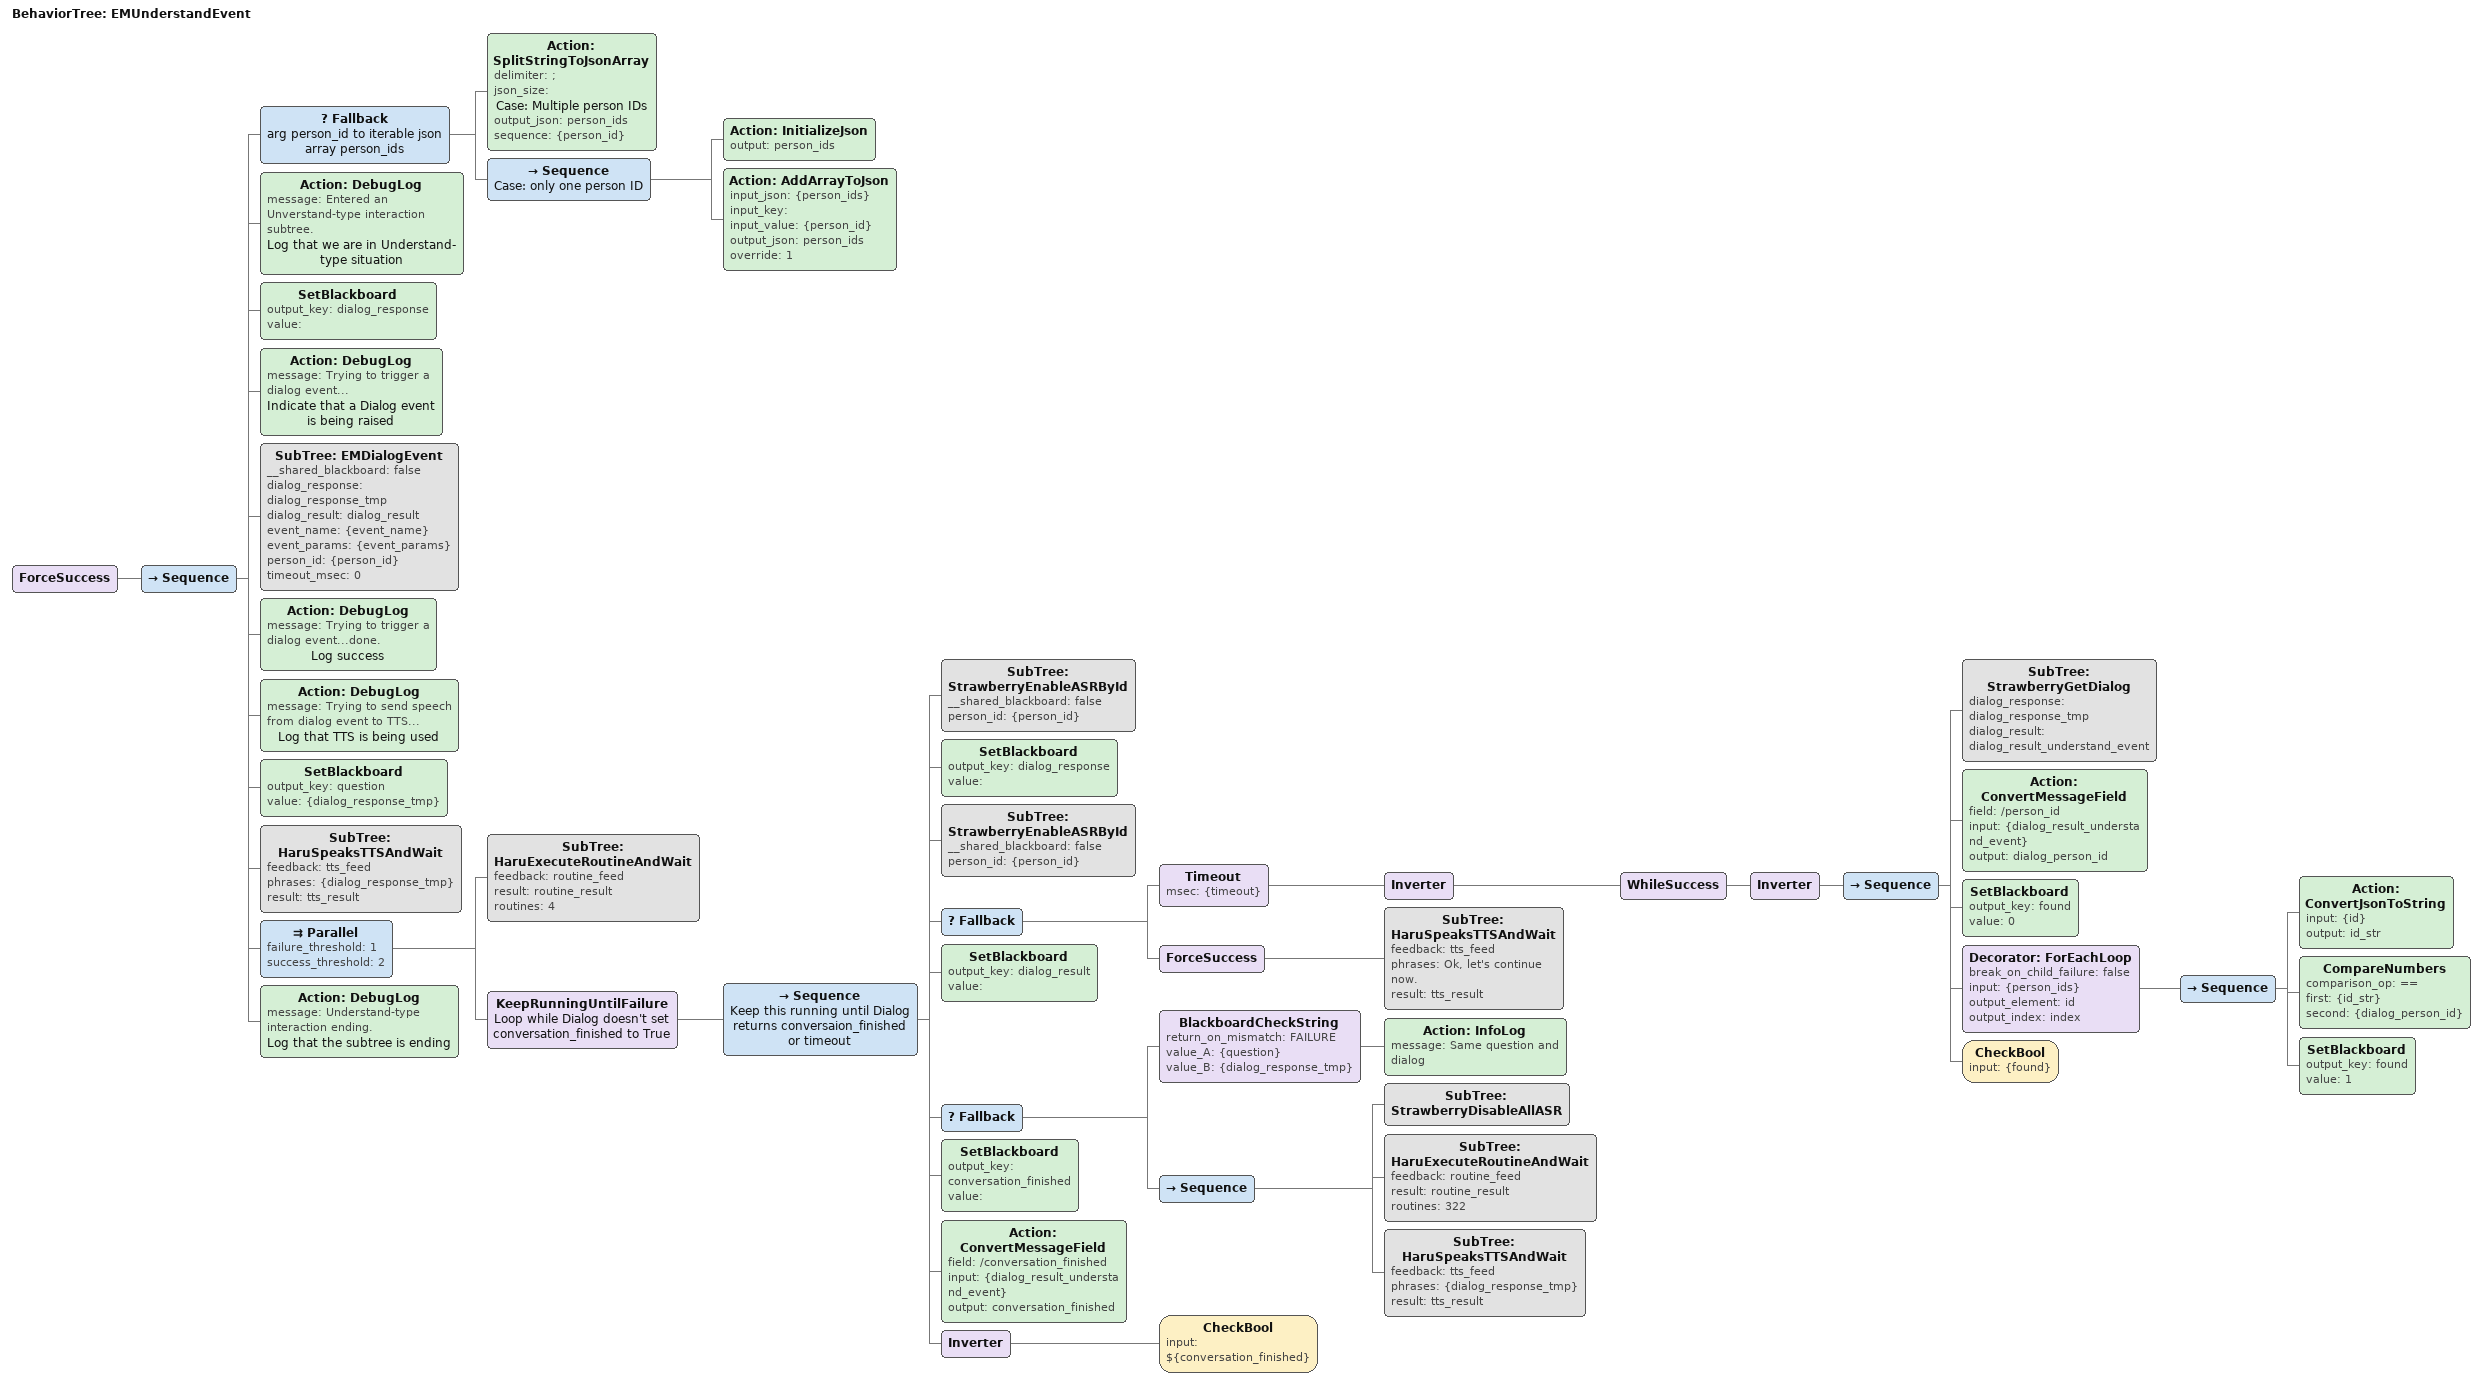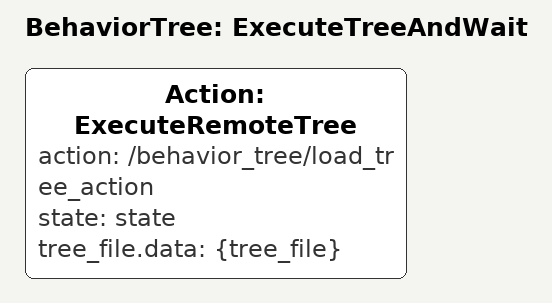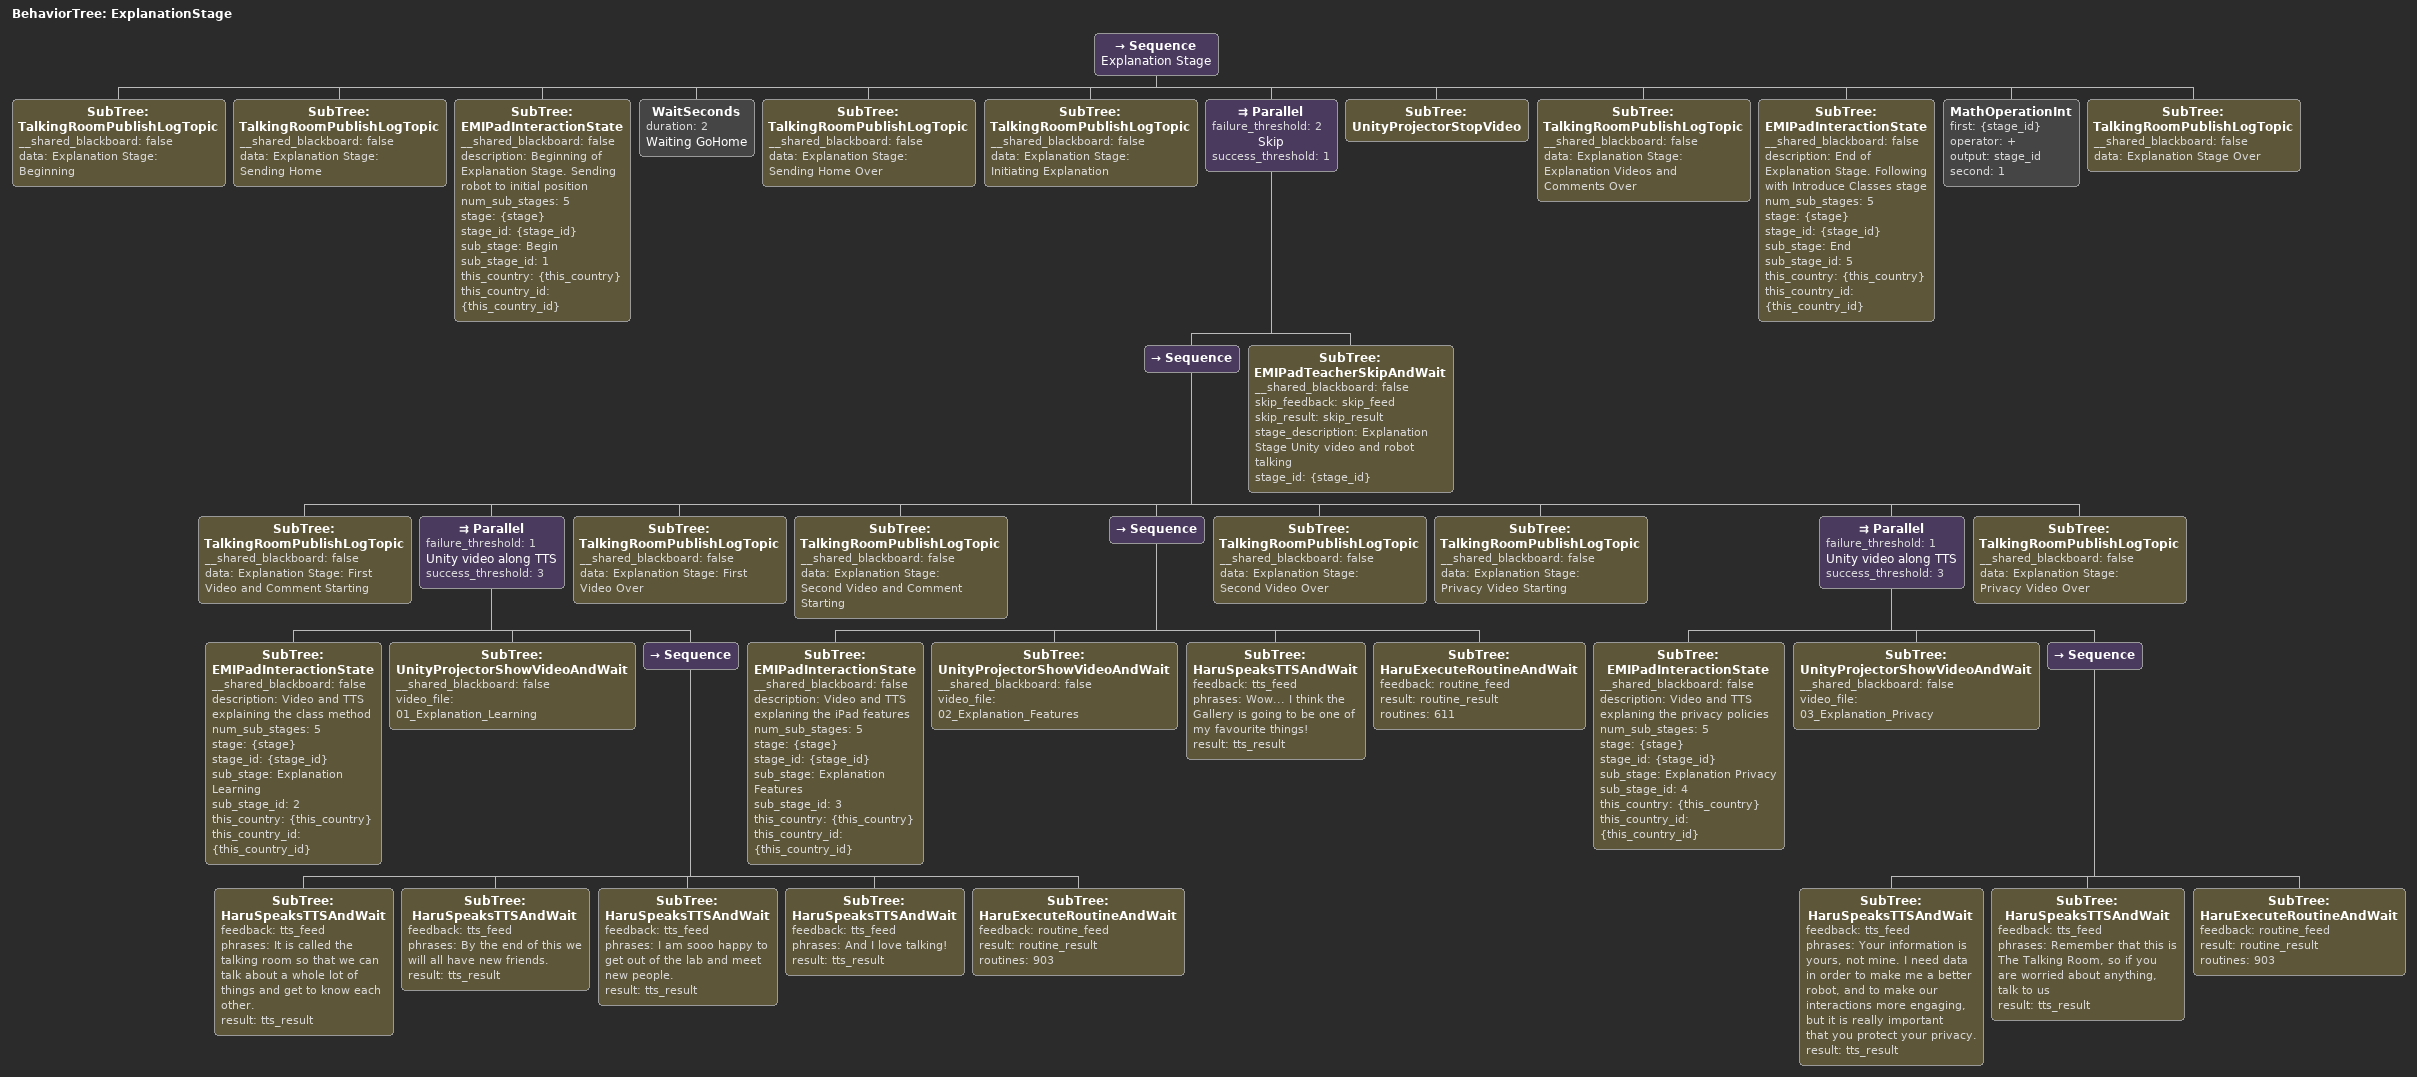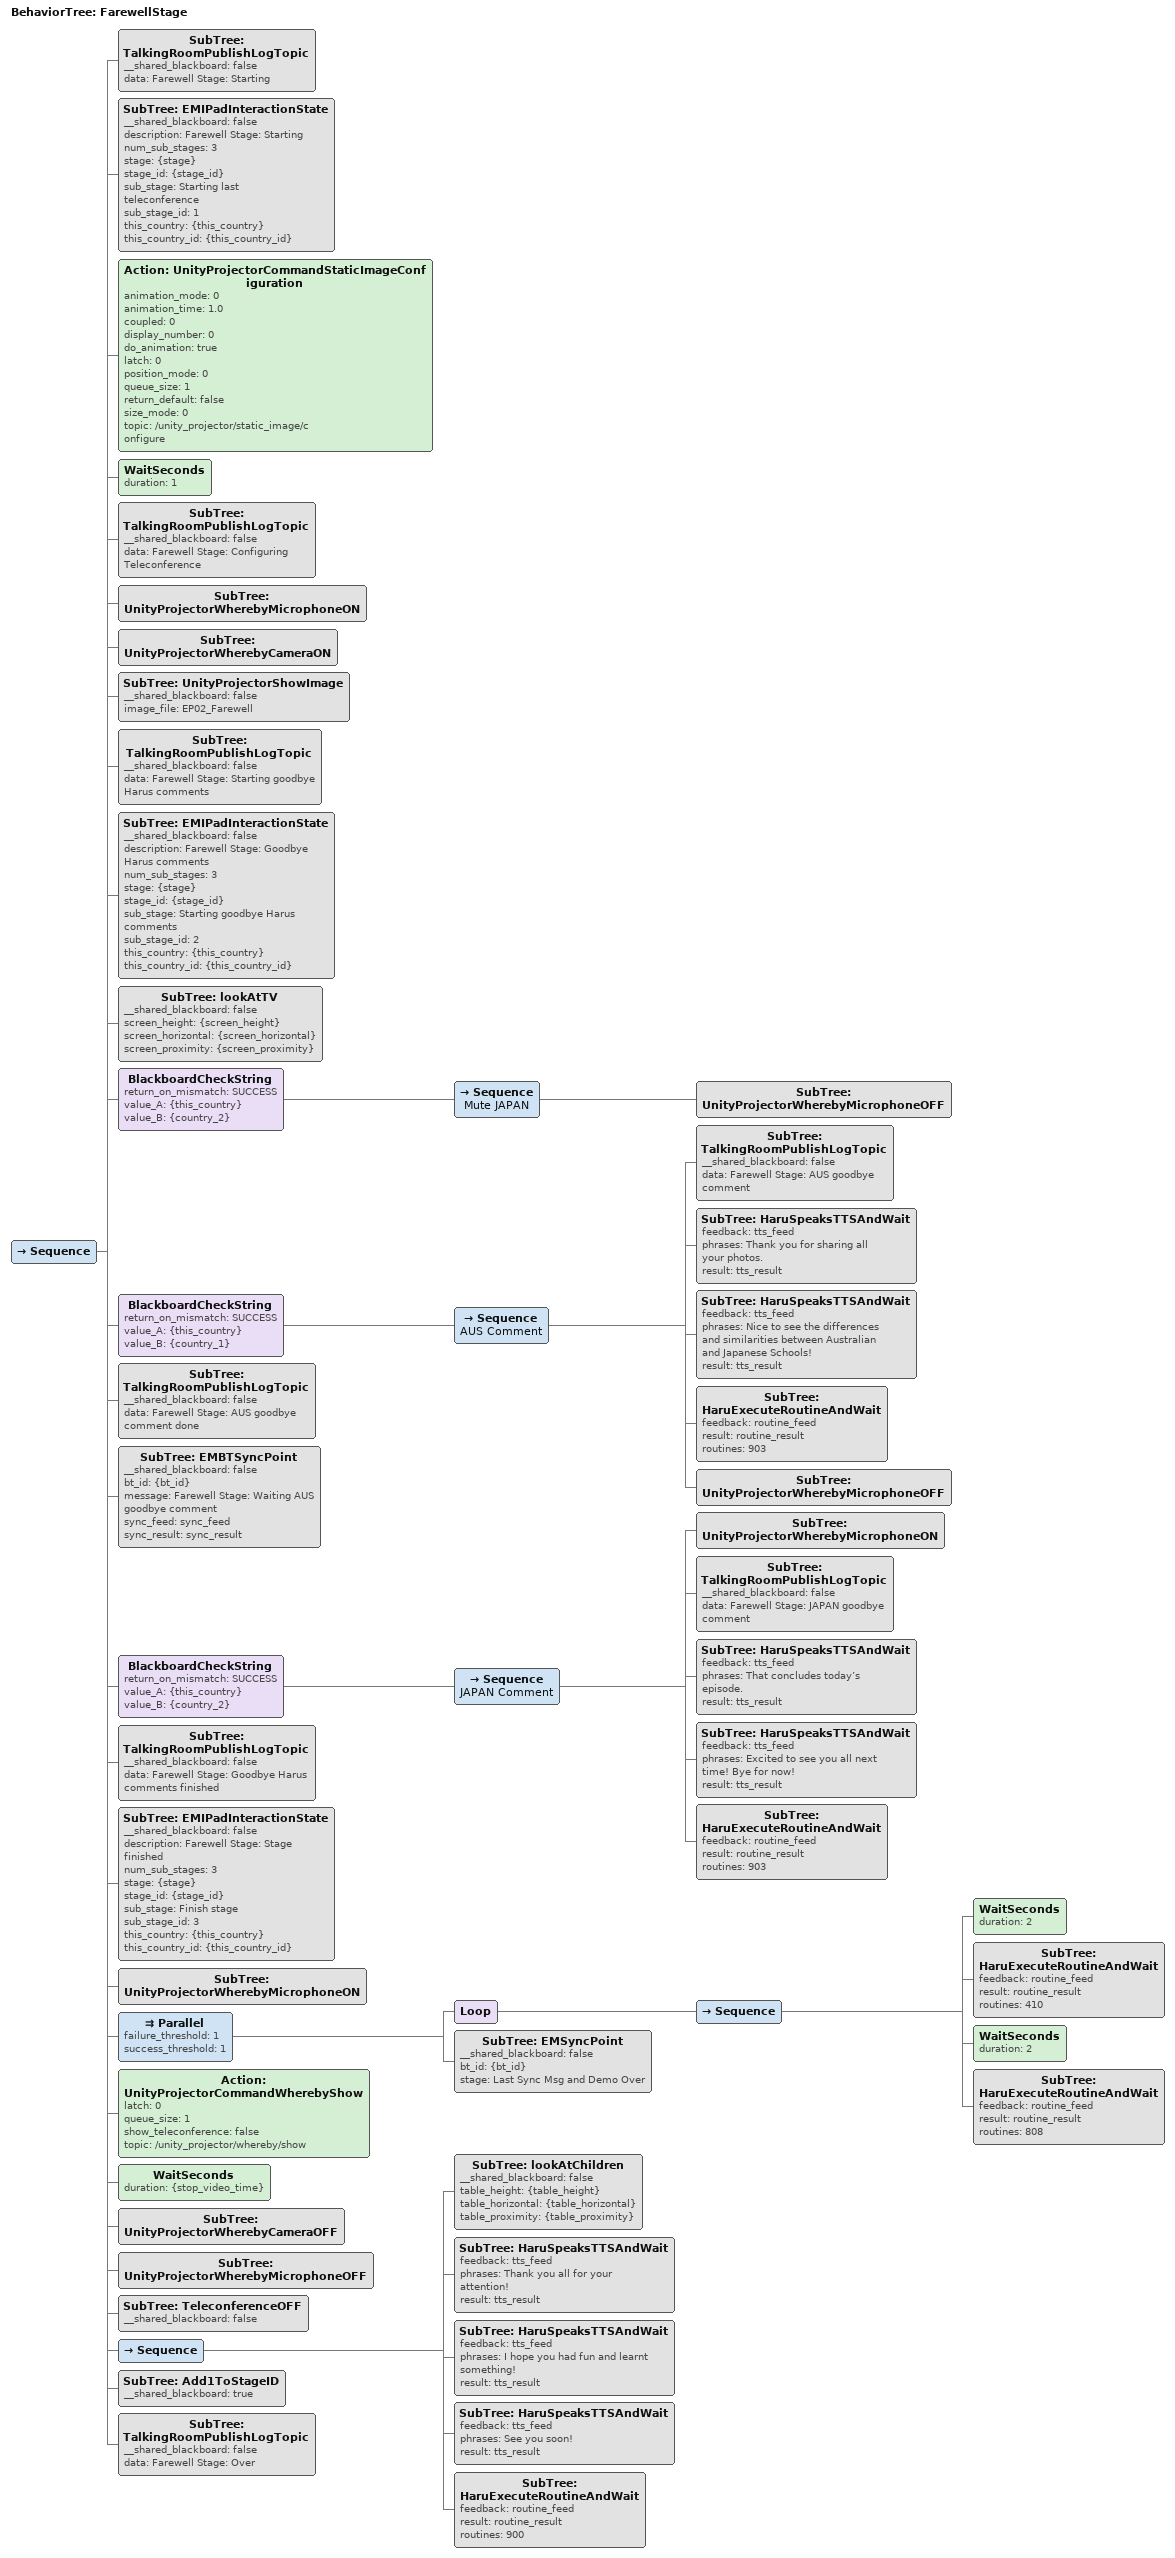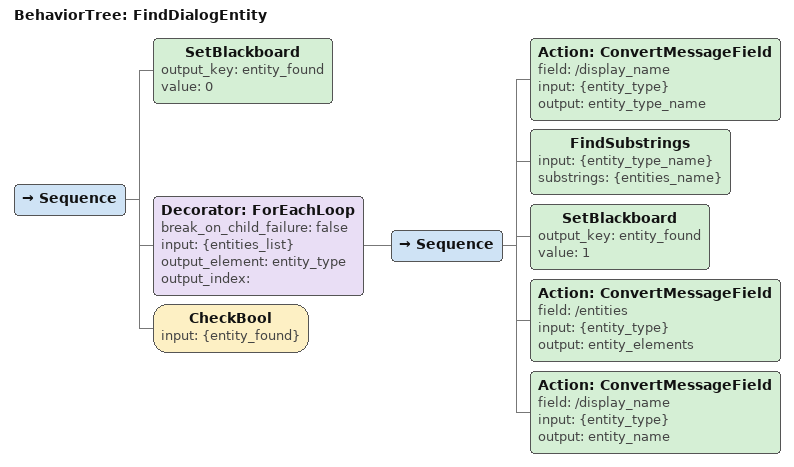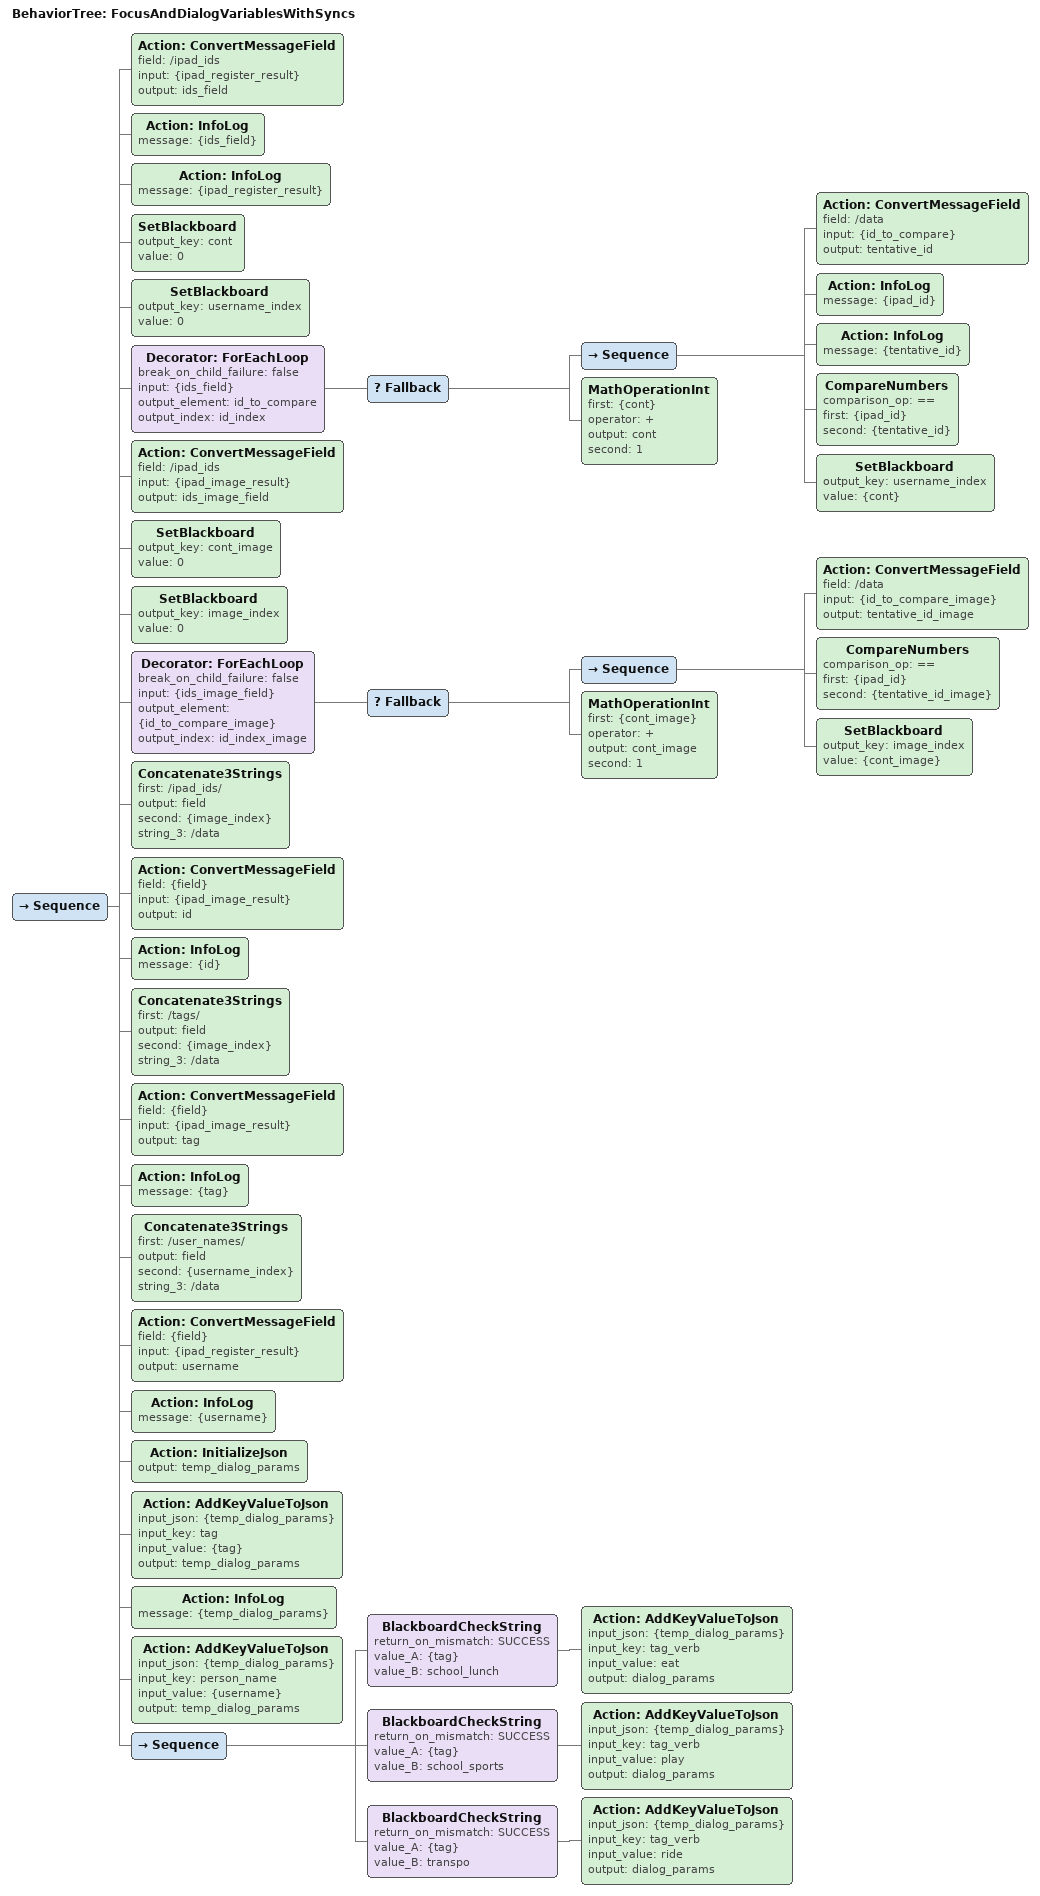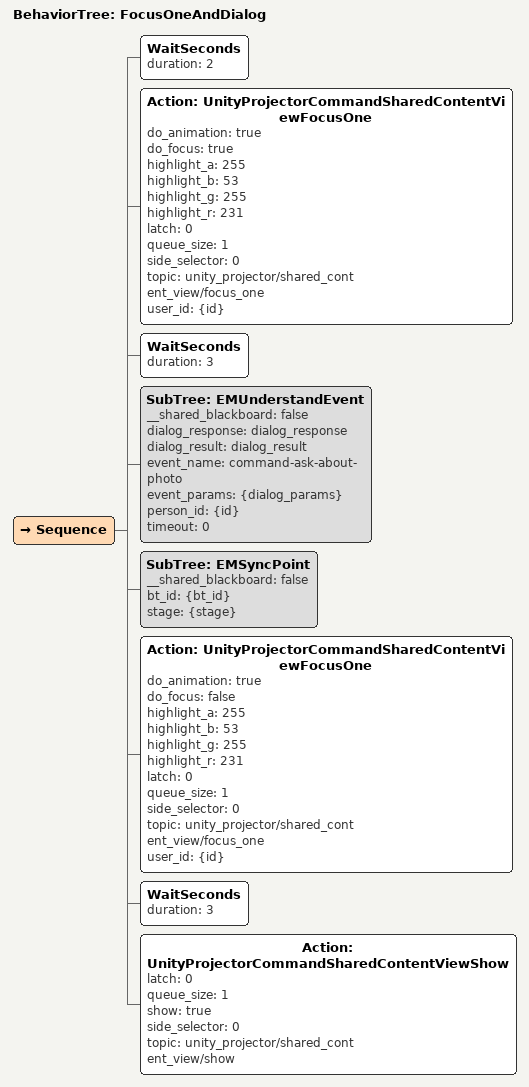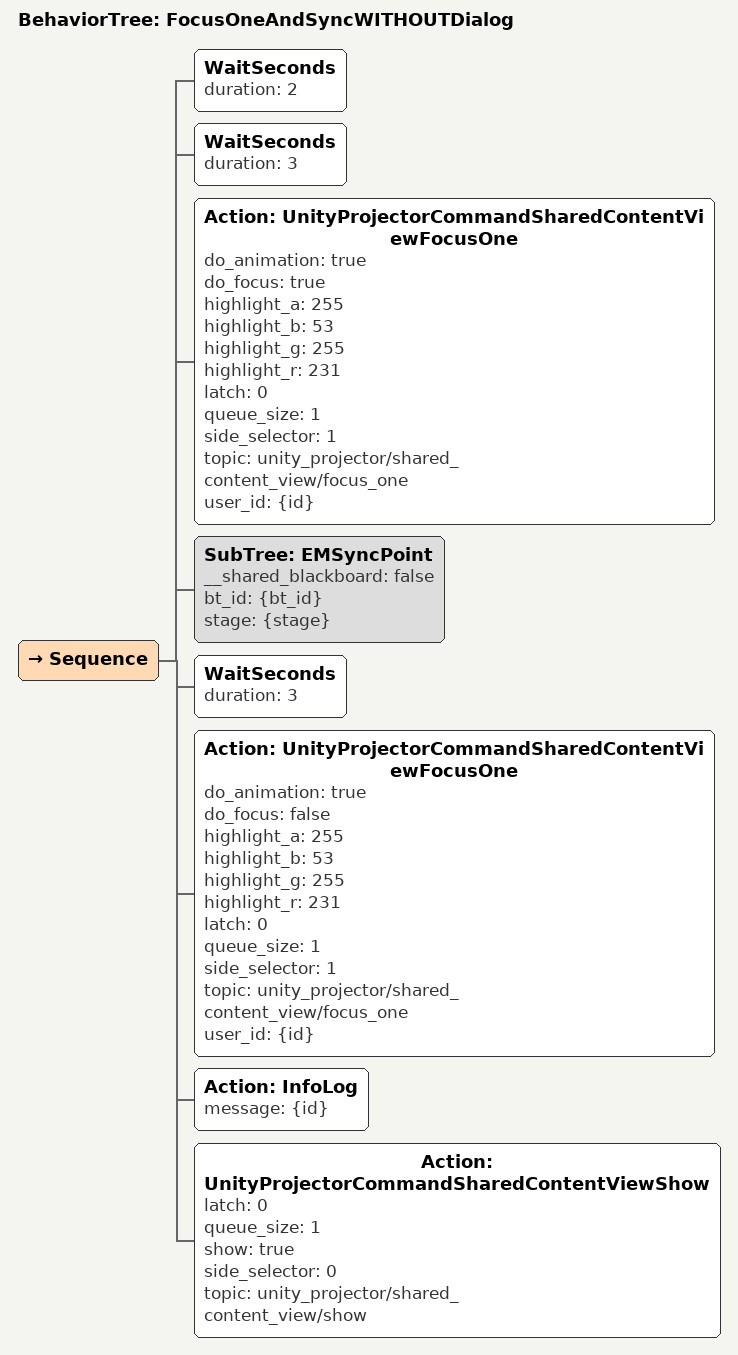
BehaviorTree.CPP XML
<BehaviorTree ID="EMUnderstandEvent">
    <ForceSuccess>
        <Sequence>
            <Fallback name="arg person_id to iterable json array person_ids">
                <Action ID="SplitStringToJsonArray" delimiter=";" json_size="" name="Case: Multiple person IDs" output_json="person_ids" sequence="{person_id}"/>
                <Sequence name="Case: only one person ID">
                    <Action ID="InitializeJson" output="person_ids"/>
                    <Action ID="AddArrayToJson" input_json="{person_ids}" input_key="" input_value="{person_id}" output_json="person_ids" override="1"/>
                </Sequence>
            </Fallback>
            <Action ID="DebugLog" message="Entered an Unverstand-type interaction subtree." name="Log that we are in Understand-type situation"/>
            <SetBlackboard output_key="dialog_response" value=""/>
            <Action ID="DebugLog" message="Trying to trigger a dialog event..." name="Indicate that a Dialog event is being raised"/>
            <SubTree ID="EMDialogEvent" __shared_blackboard="false" dialog_response="dialog_response_tmp" dialog_result="dialog_result" event_name="{event_name}" event_params="{event_params}" person_id="{person_id}" timeout_msec="0"/>
            <Action ID="DebugLog" message="Trying to trigger a dialog event...done." name="Log success"/>
            <Action ID="DebugLog" message="Trying to send speech from dialog event to TTS..." name="Log that TTS is being used"/>
            <SetBlackboard output_key="question" value="{dialog_response_tmp}"/>
            <SubTree ID="HaruSpeaksTTSAndWait" feedback="tts_feed" phrases="{dialog_response_tmp}" result="tts_result"/>
            <Parallel failure_threshold="1" success_threshold="2">
                <SubTree ID="HaruExecuteRoutineAndWait" feedback="routine_feed" result="routine_result" routines="4"/>
                <KeepRunningUntilFailure name="Loop while Dialog doesn't set conversation_finished to True">
                    <Sequence name="Keep this running until Dialog returns conversaion_finished or timeout ">
                        <SubTree ID="StrawberryEnableASRById" __shared_blackboard="false" person_id="{person_id}"/>
                        <SetBlackboard output_key="dialog_response" value=""/>
                        <SubTree ID="StrawberryEnableASRById" __shared_blackboard="false" person_id="{person_id}"/>
                        <Fallback>
                            <Timeout msec="{timeout}">
                                <Inverter>
                                    <WhileSuccess>
                                        <Inverter>
                                            <Sequence>
                                                <SubTree ID="StrawberryGetDialog" dialog_response="dialog_response_tmp" dialog_result="dialog_result_understand_event"/>
                                                <Action ID="ConvertMessageField" field="/person_id" input="{dialog_result_understand_event}" output="dialog_person_id"/>
                                                <SetBlackboard output_key="found" value="0"/>
                                                <Decorator ID="ForEachLoop" break_on_child_failure="false" input="{person_ids}" output_element="id" output_index="index">
                                                    <Sequence>
                                                        <Action ID="ConvertJsonToString" input="{id}" output="id_str"/>
                                                        <CompareNumbers comparison_op="==" first="{id_str}" second="{dialog_person_id}"/>
                                                        <SetBlackboard output_key="found" value="1"/>
                                                    </Sequence>
                                                </Decorator>
                                                <CheckBool input="{found}"/>
                                            </Sequence>
                                        </Inverter>
                                    </WhileSuccess>
                                </Inverter>
                            </Timeout>
                            <ForceSuccess>
                                <SubTree ID="HaruSpeaksTTSAndWait" feedback="tts_feed" phrases="Ok, let's continue now. " result="tts_result"/>
                            </ForceSuccess>
                        </Fallback>
                        <SetBlackboard output_key="dialog_result" value=""/>
                        <Fallback>
                            <BlackboardCheckString return_on_mismatch="FAILURE" value_A="{question}" value_B="{dialog_response_tmp}">
                                <Action ID="InfoLog" message="Same question and dialog"/>
                            </BlackboardCheckString>
                            <Sequence>
                                <SubTree ID="StrawberryDisableAllASR"/>
                                <SubTree ID="HaruExecuteRoutineAndWait" feedback="routine_feed" result="routine_result" routines="322"/>
                                <SubTree ID="HaruSpeaksTTSAndWait" feedback="tts_feed" phrases="{dialog_response_tmp}" result="tts_result"/>
                            </Sequence>
                        </Fallback>
                        <SetBlackboard output_key="conversation_finished" value=""/>
                        <Action ID="ConvertMessageField" field="/conversation_finished" input="{dialog_result_understand_event}" output="conversation_finished"/>
                        <Inverter>
                            <CheckBool input="${conversation_finished}"/>
                        </Inverter>
                    </Sequence>
                </KeepRunningUntilFailure>
            </Parallel>
            <Action ID="DebugLog" message="Understand-type interaction ending." name="Log that the subtree is ending"/>
        </Sequence>
    </ForceSuccess>
</BehaviorTree>

<BehaviorTree ID="ExecuteTreeAndWait">
    <Action ID="ExecuteRemoteTree" action="/behavior_tree/load_tree_action" state="state" tree_file.data="{tree_file}"/>
</BehaviorTree>

<BehaviorTree ID="ExplanationStage">
    <Sequence name="Explanation Stage">
        <SubTree ID="TalkingRoomPublishLogTopic" __shared_blackboard="false" data="Explanation Stage: Beginning"/>
        <SubTree ID="TalkingRoomPublishLogTopic" __shared_blackboard="false" data="Explanation Stage: Sending Home"/>
        <SubTree ID="EMIPadInteractionState" __shared_blackboard="false" description="Beginning of Explanation Stage. Sending robot to initial position" num_sub_stages="5" stage="{stage}" stage_id="{stage_id}" sub_stage="Begin" sub_stage_id="1" this_country="{this_country}" this_country_id="{this_country_id}"/>
        <WaitSeconds duration="2" name="Waiting GoHome"/>
        <SubTree ID="TalkingRoomPublishLogTopic" __shared_blackboard="false" data="Explanation Stage: Sending Home Over"/>
        <SubTree ID="TalkingRoomPublishLogTopic" __shared_blackboard="false" data="Explanation Stage: Initiating Explanation"/>
        <Parallel failure_threshold="2" name="Skip " success_threshold="1">
            <Sequence>
                <SubTree ID="TalkingRoomPublishLogTopic" __shared_blackboard="false" data="Explanation Stage: First Video and Comment Starting"/>
                <Parallel failure_threshold="1" name="Unity video along TTS" success_threshold="3">
                    <SubTree ID="EMIPadInteractionState" __shared_blackboard="false" description="Video and TTS explaining the class method" num_sub_stages="5" stage="{stage}" stage_id="{stage_id}" sub_stage="Explanation Learning" sub_stage_id="2" this_country="{this_country}" this_country_id="{this_country_id}"/>
                    <SubTree ID="UnityProjectorShowVideoAndWait" __shared_blackboard="false" video_file="01_Explanation_Learning"/>
                    <Sequence>
                        <SubTree ID="HaruSpeaksTTSAndWait" feedback="tts_feed" phrases="It is called the talking room so that we can talk about a whole lot of things and get to know each other." result="tts_result"/>
                        <SubTree ID="HaruSpeaksTTSAndWait" feedback="tts_feed" phrases=" By the end of this we will all have new friends." result="tts_result"/>
                        <SubTree ID="HaruSpeaksTTSAndWait" feedback="tts_feed" phrases="I am sooo happy to get out of the lab and meet new people. " result="tts_result"/>
                        <SubTree ID="HaruSpeaksTTSAndWait" feedback="tts_feed" phrases="And I love talking!" result="tts_result"/>
                        <SubTree ID="HaruExecuteRoutineAndWait" feedback="routine_feed" result="routine_result" routines="903"/>
                    </Sequence>
                </Parallel>
                <SubTree ID="TalkingRoomPublishLogTopic" __shared_blackboard="false" data="Explanation Stage: First Video Over "/>
                <SubTree ID="TalkingRoomPublishLogTopic" __shared_blackboard="false" data="Explanation Stage: Second Video and Comment Starting"/>
                <Sequence>
                    <SubTree ID="EMIPadInteractionState" __shared_blackboard="false" description="Video and TTS explaning the iPad features" num_sub_stages="5" stage="{stage}" stage_id="{stage_id}" sub_stage="Explanation Features" sub_stage_id="3" this_country="{this_country}" this_country_id="{this_country_id}"/>
                    <SubTree ID="UnityProjectorShowVideoAndWait" __shared_blackboard="false" video_file="02_Explanation_Features"/>
                    <SubTree ID="HaruSpeaksTTSAndWait" feedback="tts_feed" phrases="Wow... I think the Gallery is going to be one of my favourite things!" result="tts_result"/>
                    <SubTree ID="HaruExecuteRoutineAndWait" feedback="routine_feed" result="routine_result" routines="611"/>
                </Sequence>
                <SubTree ID="TalkingRoomPublishLogTopic" __shared_blackboard="false" data="Explanation Stage: Second Video Over "/>
                <SubTree ID="TalkingRoomPublishLogTopic" __shared_blackboard="false" data="Explanation Stage: Privacy Video Starting"/>
                <Parallel failure_threshold="1" name="Unity video along TTS" success_threshold="3">
                    <SubTree ID="EMIPadInteractionState" __shared_blackboard="false" description="Video and TTS explaning the privacy policies" num_sub_stages="5" stage="{stage}" stage_id="{stage_id}" sub_stage="Explanation Privacy" sub_stage_id="4" this_country="{this_country}" this_country_id="{this_country_id}"/>
                    <SubTree ID="UnityProjectorShowVideoAndWait" __shared_blackboard="false" video_file="03_Explanation_Privacy"/>
                    <Sequence>
                        <SubTree ID="HaruSpeaksTTSAndWait" feedback="tts_feed" phrases="Your information is yours, not mine. I need data in order to make me a better robot, and to make our interactions more engaging, but it is really important that you protect your privacy." result="tts_result"/>
                        <SubTree ID="HaruSpeaksTTSAndWait" feedback="tts_feed" phrases="Remember that this is The Talking Room, so if you are worried about anything, talk to us" result="tts_result"/>
                        <SubTree ID="HaruExecuteRoutineAndWait" feedback="routine_feed" result="routine_result" routines="903"/>
                    </Sequence>
                </Parallel>
                <SubTree ID="TalkingRoomPublishLogTopic" __shared_blackboard="false" data="Explanation Stage: Privacy Video Over"/>
            </Sequence>
            <SubTree ID="EMIPadTeacherSkipAndWait" __shared_blackboard="false" skip_feedback="skip_feed" skip_result="skip_result" stage_description="Explanation Stage Unity video and robot talking" stage_id="{stage_id}"/>
        </Parallel>
        <SubTree ID="UnityProjectorStopVideo"/>
        <SubTree ID="TalkingRoomPublishLogTopic" __shared_blackboard="false" data="Explanation Stage: Explanation Videos and Comments Over"/>
        <SubTree ID="EMIPadInteractionState" __shared_blackboard="false" description="End of Explanation Stage. Following with Introduce Classes stage" num_sub_stages="5" stage="{stage}" stage_id="{stage_id}" sub_stage="End" sub_stage_id="5" this_country="{this_country}" this_country_id="{this_country_id}"/>
        <MathOperationInt first="{stage_id}" operator="+" output="stage_id" second="1"/>
        <SubTree ID="TalkingRoomPublishLogTopic" __shared_blackboard="false" data="Explanation Stage Over"/>
    </Sequence>
</BehaviorTree>

<BehaviorTree ID="FarewellStage">
        <Sequence>
            <SubTree ID="TalkingRoomPublishLogTopic" __shared_blackboard="false" data="Farewell Stage: Starting"/>
            <SubTree ID="EMIPadInteractionState" __shared_blackboard="false" description="Farewell Stage: Starting" num_sub_stages="3" stage="{stage}" stage_id="{stage_id}" sub_stage="Starting last teleconference" sub_stage_id="1" this_country="{this_country}" this_country_id="{this_country_id}"/>
            <Action ID="UnityProjectorCommandStaticImageConfiguration" animation_mode="0" animation_time="1.0" coupled="0" display_number="0" do_animation="true" latch="0" position_mode="0" queue_size="1" return_default="false" size_mode="0" topic="/unity_projector/static_image/configure"/>
            <WaitSeconds duration="1"/>
            <SubTree ID="TalkingRoomPublishLogTopic" __shared_blackboard="false" data="Farewell Stage: Configuring Teleconference"/>
            <SubTree ID="UnityProjectorWherebyMicrophoneON"/>
            <SubTree ID="UnityProjectorWherebyCameraON"/>
            <SubTree ID="UnityProjectorShowImage" __shared_blackboard="false" image_file="EP02_Farewell"/>
            <SubTree ID="TalkingRoomPublishLogTopic" __shared_blackboard="false" data="Farewell Stage: Starting goodbye Harus comments"/>
            <SubTree ID="EMIPadInteractionState" __shared_blackboard="false" description="Farewell Stage: Goodbye Harus comments" num_sub_stages="3" stage="{stage}" stage_id="{stage_id}" sub_stage="Starting goodbye Harus comments" sub_stage_id="2" this_country="{this_country}" this_country_id="{this_country_id}"/>
            <SubTree ID="lookAtTV" __shared_blackboard="false" screen_height="{screen_height}" screen_horizontal="{screen_horizontal}" screen_proximity="{screen_proximity}"/>
            <BlackboardCheckString return_on_mismatch="SUCCESS" value_A="{this_country}" value_B="{country_2}">
                <Sequence name="Mute JAPAN">
                    <SubTree ID="UnityProjectorWherebyMicrophoneOFF"/>
                </Sequence>
            </BlackboardCheckString>
            <BlackboardCheckString return_on_mismatch="SUCCESS" value_A="{this_country}" value_B="{country_1}">
                <Sequence name="AUS Comment">
                    <SubTree ID="TalkingRoomPublishLogTopic" __shared_blackboard="false" data="Farewell Stage: AUS goodbye comment"/>
                    <SubTree ID="HaruSpeaksTTSAndWait" feedback="tts_feed" phrases="Thank you for sharing all your photos. " result="tts_result"/>
                    <SubTree ID="HaruSpeaksTTSAndWait" feedback="tts_feed" phrases="Nice to see the differences and similarities between Australian and Japanese Schools!
" result="tts_result"/>
                    <SubTree ID="HaruExecuteRoutineAndWait" feedback="routine_feed" result="routine_result" routines="903"/>
                    <SubTree ID="UnityProjectorWherebyMicrophoneOFF"/>
                </Sequence>
            </BlackboardCheckString>
            <SubTree ID="TalkingRoomPublishLogTopic" __shared_blackboard="false" data="Farewell Stage: AUS goodbye comment done"/>
            <SubTree ID="EMBTSyncPoint" __shared_blackboard="false" bt_id="{bt_id}" message="Farewell Stage: Waiting AUS goodbye comment" sync_feed="sync_feed" sync_result="sync_result"/>
            <BlackboardCheckString return_on_mismatch="SUCCESS" value_A="{this_country}" value_B="{country_2}">
                <Sequence name="JAPAN Comment">
                    <SubTree ID="UnityProjectorWherebyMicrophoneON"/>
                    <SubTree ID="TalkingRoomPublishLogTopic" __shared_blackboard="false" data="Farewell Stage: JAPAN goodbye comment"/>
                    <SubTree ID="HaruSpeaksTTSAndWait" feedback="tts_feed" phrases="That concludes today’s episode." result="tts_result"/>
                    <SubTree ID="HaruSpeaksTTSAndWait" feedback="tts_feed" phrases="Excited to see you all next time! Bye for now!" result="tts_result"/>
                    <SubTree ID="HaruExecuteRoutineAndWait" feedback="routine_feed" result="routine_result" routines="903"/>
                </Sequence>
            </BlackboardCheckString>
            <SubTree ID="TalkingRoomPublishLogTopic" __shared_blackboard="false" data="Farewell Stage: Goodbye Harus comments finished"/>
            <SubTree ID="EMIPadInteractionState" __shared_blackboard="false" description="Farewell Stage: Stage finished" num_sub_stages="3" stage="{stage}" stage_id="{stage_id}" sub_stage="Finish stage" sub_stage_id="3" this_country="{this_country}" this_country_id="{this_country_id}"/>
            <SubTree ID="UnityProjectorWherebyMicrophoneON"/>
            <Parallel failure_threshold="1" success_threshold="1">
                <Loop>
                    <Sequence>
                        <WaitSeconds duration="2"/>
                        <SubTree ID="HaruExecuteRoutineAndWait" feedback="routine_feed" result="routine_result" routines="410"/>
                        <WaitSeconds duration="2"/>
                        <SubTree ID="HaruExecuteRoutineAndWait" feedback="routine_feed" result="routine_result" routines="808"/>
                    </Sequence>
                </Loop>
                <SubTree ID="EMSyncPoint" __shared_blackboard="false" bt_id="{bt_id}" stage="Last Sync Msg and Demo Over"/>
            </Parallel>
            <Action ID="UnityProjectorCommandWherebyShow" latch="0" queue_size="1" show_teleconference="false" topic="/unity_projector/whereby/show"/>
            <WaitSeconds duration="{stop_video_time}"/>
            <SubTree ID="UnityProjectorWherebyCameraOFF"/>
            <SubTree ID="UnityProjectorWherebyMicrophoneOFF"/>
            <SubTree ID="TeleconferenceOFF" __shared_blackboard="false"/>
            <Sequence>
                <SubTree ID="lookAtChildren" __shared_blackboard="false" table_height="{table_height}" table_horizontal="{table_horizontal}" table_proximity="{table_proximity}"/>
                <SubTree ID="HaruSpeaksTTSAndWait" feedback="tts_feed" phrases="Thank you all for your attention!" result="tts_result"/>
                <SubTree ID="HaruSpeaksTTSAndWait" feedback="tts_feed" phrases="I hope you had fun and learnt something!" result="tts_result"/>
                <SubTree ID="HaruSpeaksTTSAndWait" feedback="tts_feed" phrases="See you soon! " result="tts_result"/>
                <SubTree ID="HaruExecuteRoutineAndWait" feedback="routine_feed" result="routine_result" routines="900"/>
            </Sequence>
            <SubTree ID="Add1ToStageID" __shared_blackboard="true"/>
            <SubTree ID="TalkingRoomPublishLogTopic" __shared_blackboard="false" data="Farewell Stage: Over"/>
        </Sequence>
    </BehaviorTree>

<BehaviorTree ID="FindDialogEntity">
    <Sequence>
        <SetBlackboard output_key="entity_found" value="0"/>
        <Decorator ID="ForEachLoop" break_on_child_failure="false" input="{entities_list}" output_element="entity_type" output_index="">
            <Sequence>
                <Action ID="ConvertMessageField" field="/display_name" input="{entity_type}" output="entity_type_name"/>
                <FindSubstrings input="{entity_type_name}" substrings="{entities_name}"/>
                <SetBlackboard output_key="entity_found" value="1"/>
                <Action ID="ConvertMessageField" field="/entities" input="{entity_type}" output="entity_elements"/>
                <Action ID="ConvertMessageField" field="/display_name" input="{entity_type}" output="entity_name"/>
            </Sequence>
        </Decorator>
        <CheckBool input="{entity_found}"/>
    </Sequence>
</BehaviorTree>

<BehaviorTree ID="FocusAndDialogVariablesWithSyncs">
    <Sequence>
        <Action ID="ConvertMessageField" field="/ipad_ids" input="{ipad_register_result}" output="ids_field"/>
        <Action ID="InfoLog" message="{ids_field}"/>
        <Action ID="InfoLog" message="{ipad_register_result}"/>
        <SetBlackboard output_key="cont" value="0"/>
        <SetBlackboard output_key="username_index" value="0"/>
        <Decorator ID="ForEachLoop" break_on_child_failure="false" input="{ids_field}" output_element="id_to_compare" output_index="id_index">
            <Fallback>
                <Sequence>
                    <Action ID="ConvertMessageField" field="/data" input="{id_to_compare}" output="tentative_id"/>
                    <Action ID="InfoLog" message="{ipad_id}"/>
                    <Action ID="InfoLog" message="{tentative_id}"/>
                    <CompareNumbers comparison_op="==" first="{ipad_id}" second="{tentative_id}"/>
                    <SetBlackboard output_key="username_index" value="{cont}"/>
                </Sequence>
                <MathOperationInt first="{cont}" operator="+" output="cont" second="1"/>
            </Fallback>
        </Decorator>
        <Action ID="ConvertMessageField" field="/ipad_ids" input="{ipad_image_result}" output="ids_image_field"/>
        <SetBlackboard output_key="cont_image" value="0"/>
        <SetBlackboard output_key="image_index" value="0"/>
        <Decorator ID="ForEachLoop" break_on_child_failure="false" input="{ids_image_field}" output_element="{id_to_compare_image}" output_index="id_index_image">
            <Fallback>
                <Sequence>
                    <Action ID="ConvertMessageField" field="/data" input="{id_to_compare_image}" output="tentative_id_image"/>
                    <CompareNumbers comparison_op="==" first="{ipad_id}" second="{tentative_id_image}"/>
                    <SetBlackboard output_key="image_index" value="{cont_image}"/>
                </Sequence>
                <MathOperationInt first="{cont_image}" operator="+" output="cont_image" second="1"/>
            </Fallback>
        </Decorator>
        <Concatenate3Strings first="/ipad_ids/" output="field" second="{image_index}" string_3="/data"/>
        <Action ID="ConvertMessageField" field="{field}" input="{ipad_image_result}" output="id"/>
        <Action ID="InfoLog" message="{id}"/>
        <Concatenate3Strings first="/tags/" output="field" second="{image_index}" string_3="/data"/>
        <Action ID="ConvertMessageField" field="{field}" input="{ipad_image_result}" output="tag"/>
        <Action ID="InfoLog" message="{tag}"/>
        <Concatenate3Strings first="/user_names/" output="field" second="{username_index}" string_3="/data"/>
        <Action ID="ConvertMessageField" field="{field}" input="{ipad_register_result}" output="username"/>
        <Action ID="InfoLog" message="{username}"/>
        <Action ID="InitializeJson" output="temp_dialog_params"/>
        <Action ID="AddKeyValueToJson" input_json="{temp_dialog_params}" input_key="tag" input_value="{tag}" output="temp_dialog_params"/>
        <Action ID="InfoLog" message="{temp_dialog_params}"/>
        <Action ID="AddKeyValueToJson" input_json="{temp_dialog_params}" input_key="person_name" input_value="{username}" output="temp_dialog_params"/>
        <Sequence>
            <BlackboardCheckString return_on_mismatch="SUCCESS" value_A="{tag}" value_B="school_lunch">
                <Action ID="AddKeyValueToJson" input_json="{temp_dialog_params}" input_key="tag_verb" input_value="eat" output="dialog_params"/>
            </BlackboardCheckString>
            <BlackboardCheckString return_on_mismatch="SUCCESS" value_A="{tag}" value_B="school_sports">
                <Action ID="AddKeyValueToJson" input_json="{temp_dialog_params}" input_key="tag_verb" input_value="play" output="dialog_params"/>
            </BlackboardCheckString>
            <BlackboardCheckString return_on_mismatch="SUCCESS" value_A="{tag}" value_B="transpo">
                <Action ID="AddKeyValueToJson" input_json="{temp_dialog_params}" input_key="tag_verb" input_value="ride" output="dialog_params"/>
            </BlackboardCheckString>
        </Sequence>
    </Sequence>
</BehaviorTree>

<BehaviorTree ID="FocusOneAndDialog">
    <Sequence>
        <WaitSeconds duration="2"/>
        <Action ID="UnityProjectorCommandSharedContentViewFocusOne" do_animation="true" do_focus="true" highlight_a="255" highlight_b="53" highlight_g="255" highlight_r="231" latch="0" queue_size="1" side_selector="0" topic="unity_projector/shared_content_view/focus_one" user_id="{id}"/>
        <WaitSeconds duration="3"/>
        <SubTree ID="EMUnderstandEvent" __shared_blackboard="false" dialog_response="dialog_response" dialog_result="dialog_result" event_name="command-ask-about-photo" event_params="{dialog_params}" person_id="{id}" timeout="0"/>
        <SubTree ID="EMSyncPoint" __shared_blackboard="false" bt_id="{bt_id}" stage="{stage}"/>
        <Action ID="UnityProjectorCommandSharedContentViewFocusOne" do_animation="true" do_focus="false" highlight_a="255" highlight_b="53" highlight_g="255" highlight_r="231" latch="0" queue_size="1" side_selector="0" topic="unity_projector/shared_content_view/focus_one" user_id="{id}"/>
        <WaitSeconds duration="3"/>
        <Action ID="UnityProjectorCommandSharedContentViewShow" latch="0" queue_size="1" show="true" side_selector="0" topic="unity_projector/shared_content_view/show"/>
    </Sequence>
</BehaviorTree>

<BehaviorTree ID="FocusOneAndSyncWITHOUTDialog">
    <Sequence>
        <WaitSeconds duration="2"/>
        <WaitSeconds duration="3"/>
        <Action ID="UnityProjectorCommandSharedContentViewFocusOne" do_animation="true" do_focus="true" highlight_a="255" highlight_b="53" highlight_g="255" highlight_r="231" latch="0" queue_size="1" side_selector="1" topic="unity_projector/shared_content_view/focus_one" user_id="{id}"/>
        <SubTree ID="EMSyncPoint" __shared_blackboard="false" bt_id="{bt_id}" stage="{stage}"/>
        <WaitSeconds duration="3"/>
        <Action ID="UnityProjectorCommandSharedContentViewFocusOne" do_animation="true" do_focus="false" highlight_a="255" highlight_b="53" highlight_g="255" highlight_r="231" latch="0" queue_size="1" side_selector="1" topic="unity_projector/shared_content_view/focus_one" user_id="{id}"/>
        <Action ID="InfoLog" message="{id}"/>
        <Action ID="UnityProjectorCommandSharedContentViewShow" latch="0" queue_size="1" show="true" side_selector="0" topic="unity_projector/shared_content_view/show"/>
    </Sequence>
</BehaviorTree>
